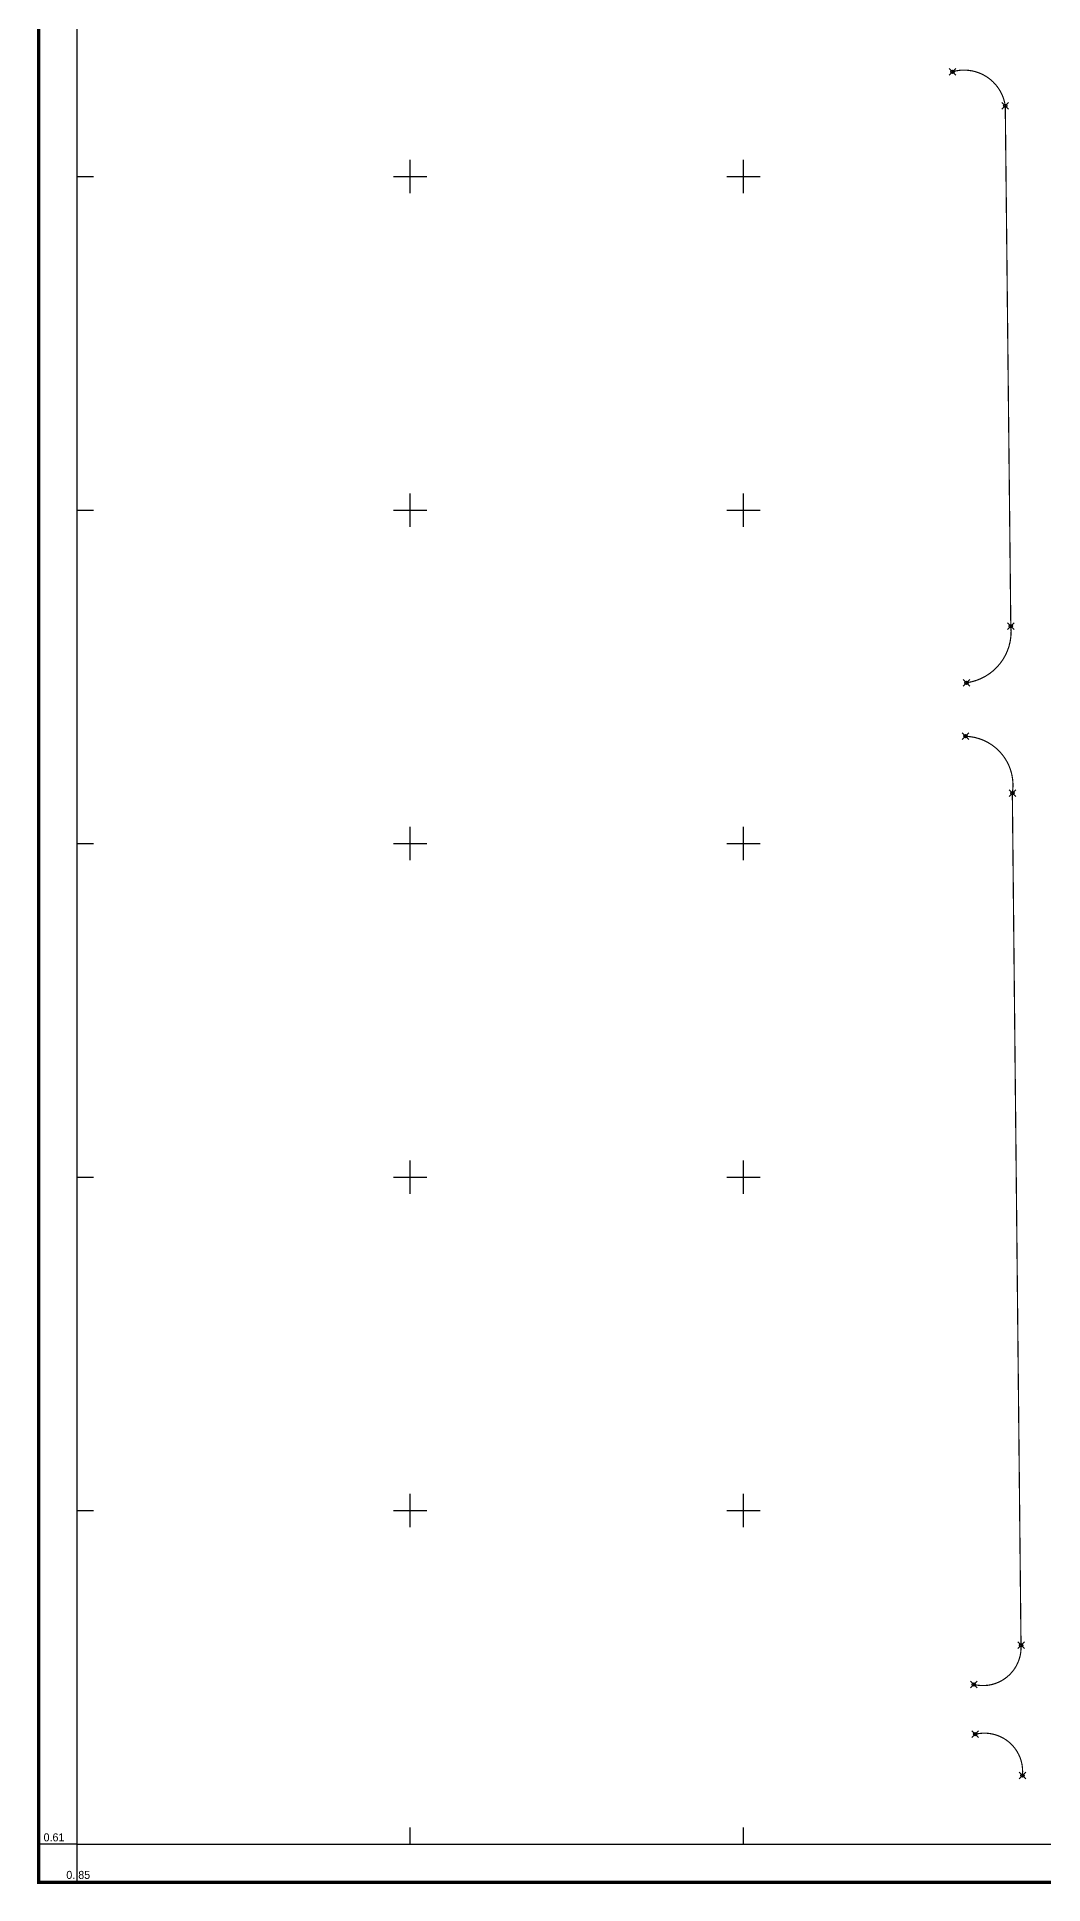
# Model space of a CAD drawing. Extents: x 807 to 1344, y 588 to 1295.
# Drawn here: x 843.8 to 994.7, y 606.8 to 883.7 of the extents above; entities that cross this region are included whole.
import ezdxf
from ezdxf.enums import TextEntityAlignment as Align

# ---------------------------------------------------------------- set-up
doc = ezdxf.new("R2010")
doc.units = 0
doc.header["$LTSCALE"] = 0.5
doc.header["$PDMODE"] = 35
doc.header["$PDSIZE"] = 0.5
for name, color, linetype in [('DLSS', 4, 'CONTINUOUS'), ('TK', 7, 'CONTINUOUS'), ('ZDH', 1, 'CONTINUOUS')]:
    doc.layers.add(name, color=color, linetype=linetype)
doc.styles.add('中等线体', font='')
doc.styles.get('中等线体').set_extended_font_data('FZZhongDengXian-Z07S')

msp = doc.modelspace()

# ---------------------------------------------------------------- linework, layer by layer
at = {"layer": 'DLSS', "linetype": 'Continuous', "const_width": 0.175, "flags": 128}
for points in [[(981.09, 878.5, -0.455729), (989.02, 873.39), (989.85, 795.35, -0.406107), (983.2, 786.89)], [(983.07, 778.86, -0.454054), (990.08, 770.32), (991.38, 642.6, -0.5054), (984.29, 636.69)], [(984.52, 629.23, -0.51988), (991.59, 623.06)]]:
    msp.add_lwpolyline(points, format="xyb", dxfattribs=at)
at = {"layer": 'TK', "linetype": 'Continuous'}
for p, q in [((899.78, 860.27), (899.78, 865.27)), ((949.78, 860.27), (949.78, 865.27)), ((849.78, 862.77), (852.28, 862.77)), ((897.28, 862.77), (902.28, 862.77)), ((947.28, 862.77), (952.28, 862.77)), ((899.78, 810.27), (899.78, 815.27)), ((949.78, 810.27), (949.78, 815.27)), ((849.78, 812.77), (852.28, 812.77)), ((897.28, 812.77), (902.28, 812.77)), ((947.28, 812.77), (952.28, 812.77)), ((899.78, 760.27), (899.78, 765.27)), ((949.78, 760.27), (949.78, 765.27)), ((849.78, 762.77), (852.28, 762.77)), ((897.28, 762.77), (902.28, 762.77)), ((947.28, 762.77), (952.28, 762.77)), ((899.78, 710.27), (899.78, 715.27)), ((949.78, 710.27), (949.78, 715.27)), ((849.78, 712.77), (852.28, 712.77)), ((897.28, 712.77), (902.28, 712.77)), ((947.28, 712.77), (952.28, 712.77)), ((899.78, 660.27), (899.78, 665.27)), ((949.78, 660.27), (949.78, 665.27)), ((849.78, 662.77), (852.28, 662.77)), ((897.28, 662.77), (902.28, 662.77)), ((947.28, 662.77), (952.28, 662.77)), ((899.78, 612.77), (899.78, 615.27)), ((949.78, 612.77), (949.78, 615.27)), ((849.78, 612.77), (844.28, 612.77)), ((849.78, 612.77), (849.78, 607.27))]:
    msp.add_line(p, q, dxfattribs=at)
at = {"layer": 'TK', "linetype": 'Continuous', "const_width": 0.5, "flags": 128}
msp.add_lwpolyline([(844.03, 607.02), (1306.65, 607.02), (1306.65, 1268.57), (844.03, 1268.57)], close=True, dxfattribs=at)
at = {"layer": 'TK', "linetype": 'Continuous', "flags": 128}
msp.add_lwpolyline([(849.78, 612.77), (1300.9, 612.77), (1300.9, 1262.82), (849.78, 1262.82)], close=True, dxfattribs=at)
at = {"layer": 'ZDH', "color": 1, "linetype": 'Continuous'}
for p in [(981.09, 878.5), (989.02, 873.39), (989.85, 795.35), (983.2, 786.89), (983.07, 778.86), (990.08, 770.32), (991.38, 642.6), (984.29, 636.69), (984.52, 629.23), (991.59, 623.06)]:
    msp.add_point(p, dxfattribs=at)

# ---------------------------------------------------------------- texts
at = {"layer": 'TK', "linetype": 'Continuous', "style": '中等线体'}
for s, p in [('0.61', (844.78, 613.77)), ('85', (849.98, 608.14))]:
    msp.add_text(s, height=1.2, dxfattribs=at).set_placement(p, align=Align.MIDDLE_LEFT)
msp.add_text('0.', height=1.2, dxfattribs=at).set_placement((849.53, 608.14), align=Align.MIDDLE_RIGHT)

doc.saveas('drawing.dxf')
